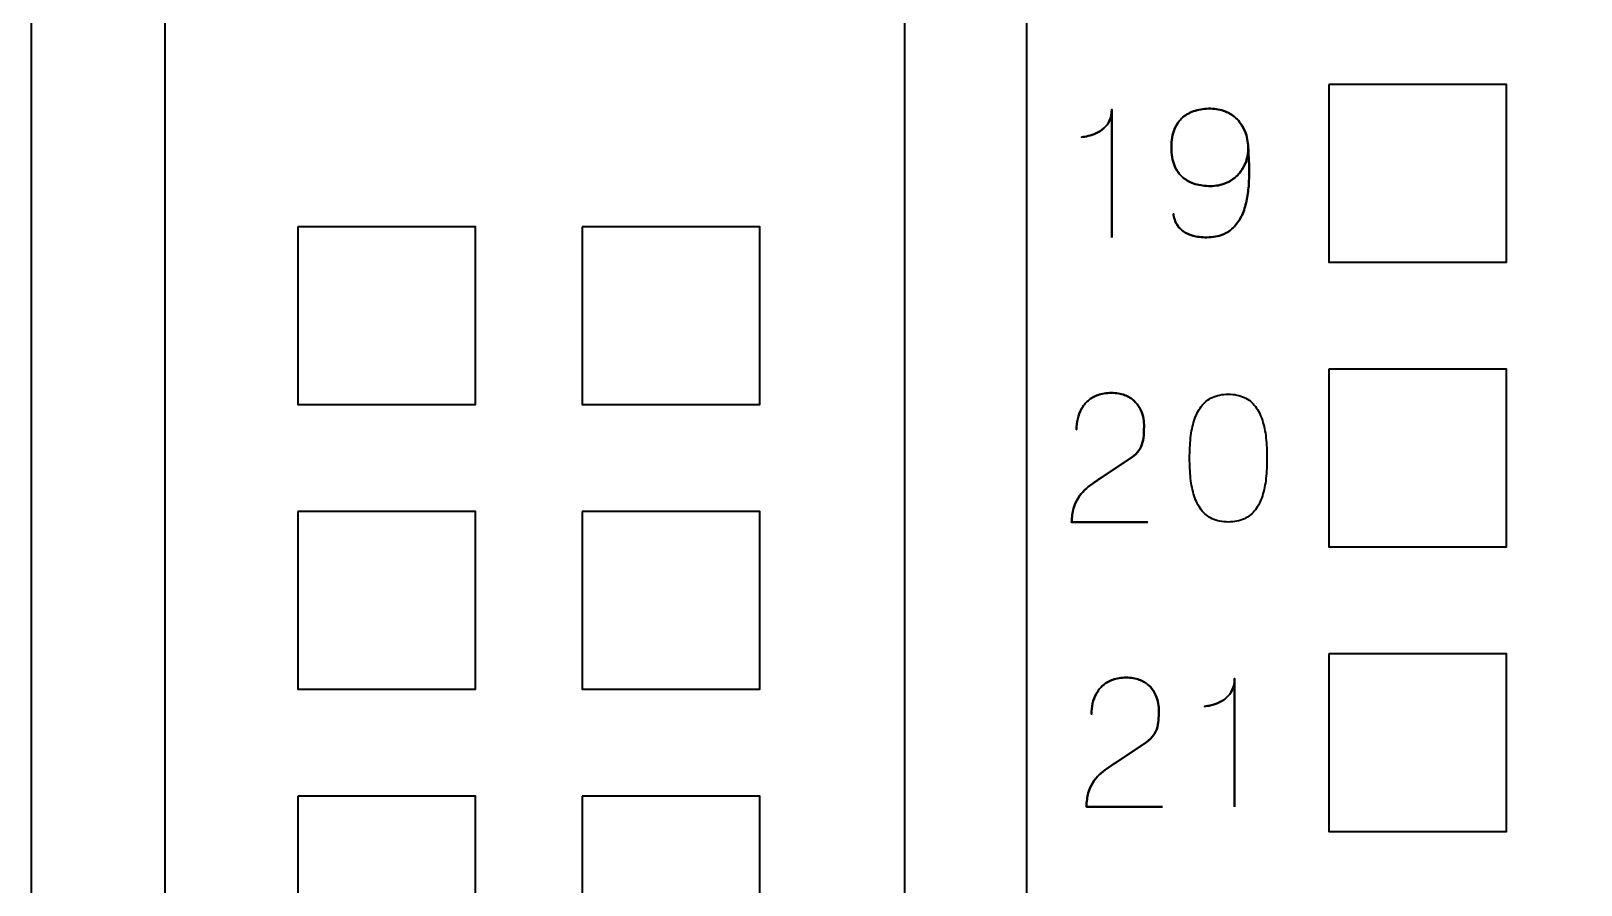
# Model space of a CAD drawing. Header units: centimetres. Extents: x -13.14 to -7.86, y -19.04 to -10.66.
# Drawn here: x -13.135 to -11.751, y -16.374 to -15.612 of the extents above; entities that cross this region are included whole.
import ezdxf

# ---------------------------------------------------------------- set-up
doc = ezdxf.new("R2010")
doc.units = ezdxf.units.CM
doc.header["$MEASUREMENT"] = 0
doc.layers.add('Layer 1', color=7, linetype='Continuous')

msp = doc.modelspace()

# ---------------------------------------------------------------- linework, layer by layer
at = {"layer": 'Layer 1', "color": 250, "lineweight": 35}
for points, knots in [([(-13.13514, -10.659), (-13.13514, -10.659), (-12.24614, -10.659), (-12.24614, -10.659), (-12.24614, -10.659), (-12.24614, -10.659), (-12.24614, -19.041), (-12.24614, -19.041), (-12.24614, -19.041), (-12.24614, -19.041), (-13.13514, -19.041), (-13.13514, -19.041), (-13.13514, -19.041), (-13.13514, -19.041), (-13.13514, -10.659), (-13.13514, -10.659)], [0, 0, 0, 0, 0.25, 0.25, 0.25, 0.25, 0.5, 0.5, 0.5, 0.5, 0.75, 0.75, 0.75, 0.75, 1, 1, 1, 1]), ([(-12.24632, -10.659), (-12.24632, -10.659), (-8.75382, -10.659), (-8.75382, -10.659), (-8.75382, -10.659), (-8.75382, -10.659), (-8.75382, -19.041), (-8.75382, -19.041), (-8.75382, -19.041), (-8.75382, -19.041), (-12.24632, -19.041), (-12.24632, -19.041), (-12.24632, -19.041), (-12.24632, -19.041), (-12.24632, -10.659), (-12.24632, -10.659)], [0, 0, 0, 0, 0.25, 0.25, 0.25, 0.25, 0.5, 0.5, 0.5, 0.5, 0.75, 0.75, 0.75, 0.75, 1, 1, 1, 1]), ([(-11.97644, -15.66003), (-11.97644, -15.66003), (-11.81769, -15.66003), (-11.81769, -15.66003), (-11.81769, -15.66003), (-11.81769, -15.66003), (-11.81769, -15.81878), (-11.81769, -15.81878), (-11.81769, -15.81878), (-11.81769, -15.81878), (-11.97644, -15.81878), (-11.97644, -15.81878), (-11.97644, -15.81878), (-11.97644, -15.81878), (-11.97644, -15.66003), (-11.97644, -15.66003)], [0, 0, 0, 0, 0.25, 0.25, 0.25, 0.25, 0.5, 0.5, 0.5, 0.5, 0.75, 0.75, 0.75, 0.75, 1, 1, 1, 1]), ([(-12.17014, -15.79654), (-12.17014, -15.79654), (-12.17014, -15.68229), (-12.17014, -15.68229), (-12.17014, -15.68229), (-12.17016, -15.68617), (-12.17085, -15.6895), (-12.17217, -15.69227), (-12.17217, -15.69227), (-12.17347, -15.69507), (-12.17518, -15.69737), (-12.1773, -15.69922), (-12.1773, -15.69922), (-12.17941, -15.70107), (-12.18168, -15.70255), (-12.18411, -15.70366), (-12.18411, -15.70366), (-12.18654, -15.70474), (-12.18888, -15.70556), (-12.19115, -15.70606), (-12.19115, -15.70606), (-12.19345, -15.70659), (-12.1954, -15.7069), (-12.19707, -15.70701), (-12.19707, -15.70701), (-12.1954, -15.7069), (-12.19345, -15.70659), (-12.19115, -15.70606), (-12.19115, -15.70606), (-12.18888, -15.70556), (-12.18654, -15.70474), (-12.18411, -15.70366), (-12.18411, -15.70366), (-12.18168, -15.70255), (-12.17941, -15.70107), (-12.1773, -15.69922), (-12.1773, -15.69922), (-12.17518, -15.69737), (-12.17347, -15.69507), (-12.17217, -15.69227), (-12.17217, -15.69227), (-12.17085, -15.6895), (-12.17016, -15.68617), (-12.17014, -15.68229), (-12.17014, -15.68229), (-12.17014, -15.68229), (-12.17014, -15.79654), (-12.17014, -15.79654)], [0, 0, 0, 0, 0.0833333, 0.0833333, 0.0833333, 0.0833333, 0.1666667, 0.1666667, 0.1666667, 0.1666667, 0.25, 0.25, 0.25, 0.25, 0.3333333, 0.3333333, 0.3333333, 0.3333333, 0.4166667, 0.4166667, 0.4166667, 0.4166667, 0.5, 0.5, 0.5, 0.5, 0.5833333, 0.5833333, 0.5833333, 0.5833333, 0.6666667, 0.6666667, 0.6666667, 0.6666667, 0.75, 0.75, 0.75, 0.75, 0.8333333, 0.8333333, 0.8333333, 0.8333333, 0.9166667, 0.9166667, 0.9166667, 0.9166667, 1, 1, 1, 1]), ([(-12.04831, -15.7162), (-12.04834, -15.7214), (-12.04921, -15.72613), (-12.0509, -15.73036), (-12.0509, -15.73036), (-12.05259, -15.73458), (-12.05494, -15.73823), (-12.058, -15.74126), (-12.058, -15.74126), (-12.06103, -15.7443), (-12.0646, -15.74663), (-12.06869, -15.74826), (-12.06869, -15.74826), (-12.07279, -15.7499), (-12.07725, -15.75072), (-12.08206, -15.75075), (-12.08206, -15.75075), (-12.08689, -15.75077), (-12.0914, -15.75016), (-12.0956, -15.74895), (-12.0956, -15.74895), (-12.0998, -15.74773), (-12.10347, -15.74578), (-12.10667, -15.74309), (-12.10667, -15.74309), (-12.10985, -15.74042), (-12.11236, -15.73685), (-12.11416, -15.73242), (-12.11416, -15.73242), (-12.11596, -15.72801), (-12.11688, -15.72259), (-12.11691, -15.7162), (-12.11691, -15.7162), (-12.11688, -15.70984), (-12.11596, -15.70445), (-12.11416, -15.70004), (-12.11416, -15.70004), (-12.11236, -15.69563), (-12.10985, -15.69206), (-12.10667, -15.68937), (-12.10667, -15.68937), (-12.10347, -15.68665), (-12.0998, -15.68469), (-12.0956, -15.68348), (-12.0956, -15.68348), (-12.0914, -15.68224), (-12.08689, -15.68163), (-12.08206, -15.68166), (-12.08206, -15.68166), (-12.07725, -15.68168), (-12.07281, -15.6825), (-12.06877, -15.68417), (-12.06877, -15.68417), (-12.06476, -15.6858), (-12.06122, -15.68815), (-12.05823, -15.69119), (-12.05823, -15.69119), (-12.05523, -15.69425), (-12.05288, -15.6979), (-12.05117, -15.70212), (-12.05117, -15.70212), (-12.04945, -15.70632), (-12.0485, -15.71102), (-12.04831, -15.7162), (-12.04831, -15.7162), (-12.04821, -15.71882), (-12.04805, -15.72196), (-12.04786, -15.7256), (-12.04786, -15.7256), (-12.04765, -15.72927), (-12.04755, -15.73324), (-12.04752, -15.73751), (-12.04752, -15.73751), (-12.04747, -15.74179), (-12.04763, -15.7462), (-12.04794, -15.75075), (-12.04794, -15.75075), (-12.04829, -15.75529), (-12.04892, -15.75975), (-12.04984, -15.76416), (-12.04984, -15.76416), (-12.0508, -15.76857), (-12.05214, -15.77272), (-12.05389, -15.7766), (-12.05389, -15.7766), (-12.05563, -15.78048), (-12.05789, -15.78392), (-12.06069, -15.7869), (-12.06069, -15.7869), (-12.06349, -15.78988), (-12.06692, -15.79224), (-12.07096, -15.79395), (-12.07096, -15.79395), (-12.07503, -15.79564), (-12.07984, -15.79651), (-12.08538, -15.79654), (-12.08538, -15.79654), (-12.09019, -15.79651), (-12.09426, -15.79604), (-12.09764, -15.79509), (-12.09764, -15.79509), (-12.10102, -15.79416), (-12.10379, -15.79292), (-12.10601, -15.79136), (-12.10601, -15.79136), (-12.1082, -15.78981), (-12.10993, -15.78809), (-12.1112, -15.78624), (-12.1112, -15.78624), (-12.11247, -15.78436), (-12.11342, -15.78252), (-12.114, -15.78064), (-12.114, -15.78064), (-12.11461, -15.77877), (-12.115, -15.77705), (-12.11516, -15.77546), (-12.11516, -15.77546), (-12.115, -15.77705), (-12.11461, -15.77877), (-12.114, -15.78064), (-12.114, -15.78064), (-12.11342, -15.78252), (-12.11247, -15.78436), (-12.1112, -15.78624), (-12.1112, -15.78624), (-12.10993, -15.78809), (-12.1082, -15.78981), (-12.10601, -15.79136), (-12.10601, -15.79136), (-12.10379, -15.79292), (-12.10102, -15.79416), (-12.09764, -15.79509), (-12.09764, -15.79509), (-12.09426, -15.79604), (-12.09019, -15.79651), (-12.08538, -15.79654), (-12.08538, -15.79654), (-12.07984, -15.79651), (-12.07503, -15.79564), (-12.07096, -15.79395), (-12.07096, -15.79395), (-12.06692, -15.79224), (-12.06349, -15.78988), (-12.06069, -15.7869), (-12.06069, -15.7869), (-12.05789, -15.78392), (-12.05563, -15.78048), (-12.05389, -15.7766), (-12.05389, -15.7766), (-12.05214, -15.77272), (-12.0508, -15.76857), (-12.04984, -15.76416), (-12.04984, -15.76416), (-12.04892, -15.75975), (-12.04829, -15.75529), (-12.04794, -15.75075), (-12.04794, -15.75075), (-12.04763, -15.7462), (-12.04747, -15.74179), (-12.04752, -15.73751), (-12.04752, -15.73751), (-12.04755, -15.73324), (-12.04765, -15.72927), (-12.04786, -15.7256), (-12.04786, -15.7256), (-12.04805, -15.72196), (-12.04821, -15.71882), (-12.04831, -15.7162), (-12.04831, -15.7162), (-12.0485, -15.71102), (-12.04945, -15.70632), (-12.05117, -15.70212), (-12.05117, -15.70212), (-12.05288, -15.6979), (-12.05523, -15.69425), (-12.05823, -15.69119), (-12.05823, -15.69119), (-12.06122, -15.68815), (-12.06476, -15.6858), (-12.06877, -15.68417), (-12.06877, -15.68417), (-12.07281, -15.6825), (-12.07725, -15.68168), (-12.08206, -15.68166), (-12.08206, -15.68166), (-12.08689, -15.68163), (-12.0914, -15.68224), (-12.0956, -15.68348), (-12.0956, -15.68348), (-12.0998, -15.68469), (-12.10347, -15.68665), (-12.10667, -15.68937), (-12.10667, -15.68937), (-12.10985, -15.69206), (-12.11236, -15.69563), (-12.11416, -15.70004), (-12.11416, -15.70004), (-12.11596, -15.70445), (-12.11688, -15.70984), (-12.11691, -15.7162), (-12.11691, -15.7162), (-12.11688, -15.72259), (-12.11596, -15.72801), (-12.11416, -15.73242), (-12.11416, -15.73242), (-12.11236, -15.73685), (-12.10985, -15.74042), (-12.10667, -15.74309), (-12.10667, -15.74309), (-12.10347, -15.74578), (-12.0998, -15.74773), (-12.0956, -15.74895), (-12.0956, -15.74895), (-12.0914, -15.75016), (-12.08689, -15.75077), (-12.08206, -15.75075), (-12.08206, -15.75075), (-12.07725, -15.75072), (-12.07279, -15.7499), (-12.06869, -15.74826), (-12.06869, -15.74826), (-12.0646, -15.74663), (-12.06103, -15.7443), (-12.058, -15.74126), (-12.058, -15.74126), (-12.05494, -15.73823), (-12.05259, -15.73458), (-12.0509, -15.73036), (-12.0509, -15.73036), (-12.04921, -15.72613), (-12.04834, -15.7214), (-12.04831, -15.7162)], [0, 0, 0, 0, 0.0172414, 0.0172414, 0.0172414, 0.0172414, 0.0344828, 0.0344828, 0.0344828, 0.0344828, 0.0517241, 0.0517241, 0.0517241, 0.0517241, 0.0689655, 0.0689655, 0.0689655, 0.0689655, 0.0862069, 0.0862069, 0.0862069, 0.0862069, 0.1034483, 0.1034483, 0.1034483, 0.1034483, 0.1206897, 0.1206897, 0.1206897, 0.1206897, 0.137931, 0.137931, 0.137931, 0.137931, 0.1551724, 0.1551724, 0.1551724, 0.1551724, 0.1724138, 0.1724138, 0.1724138, 0.1724138, 0.1896552, 0.1896552, 0.1896552, 0.1896552, 0.2068966, 0.2068966, 0.2068966, 0.2068966, 0.2241379, 0.2241379, 0.2241379, 0.2241379, 0.2413793, 0.2413793, 0.2413793, 0.2413793, 0.2586207, 0.2586207, 0.2586207, 0.2586207, 0.2758621, 0.2758621, 0.2758621, 0.2758621, 0.2931034, 0.2931034, 0.2931034, 0.2931034, 0.3103448, 0.3103448, 0.3103448, 0.3103448, 0.3275862, 0.3275862, 0.3275862, 0.3275862, 0.3448276, 0.3448276, 0.3448276, 0.3448276, 0.362069, 0.362069, 0.362069, 0.362069, 0.3793103, 0.3793103, 0.3793103, 0.3793103, 0.3965517, 0.3965517, 0.3965517, 0.3965517, 0.4137931, 0.4137931, 0.4137931, 0.4137931, 0.4310345, 0.4310345, 0.4310345, 0.4310345, 0.4482759, 0.4482759, 0.4482759, 0.4482759, 0.4655172, 0.4655172, 0.4655172, 0.4655172, 0.4827586, 0.4827586, 0.4827586, 0.4827586, 0.5, 0.5, 0.5, 0.5, 0.5172414, 0.5172414, 0.5172414, 0.5172414, 0.5344828, 0.5344828, 0.5344828, 0.5344828, 0.5517241, 0.5517241, 0.5517241, 0.5517241, 0.5689655, 0.5689655, 0.5689655, 0.5689655, 0.5862069, 0.5862069, 0.5862069, 0.5862069, 0.6034483, 0.6034483, 0.6034483, 0.6034483, 0.6206897, 0.6206897, 0.6206897, 0.6206897, 0.637931, 0.637931, 0.637931, 0.637931, 0.6551724, 0.6551724, 0.6551724, 0.6551724, 0.6724138, 0.6724138, 0.6724138, 0.6724138, 0.6896552, 0.6896552, 0.6896552, 0.6896552, 0.7068966, 0.7068966, 0.7068966, 0.7068966, 0.7241379, 0.7241379, 0.7241379, 0.7241379, 0.7413793, 0.7413793, 0.7413793, 0.7413793, 0.7586207, 0.7586207, 0.7586207, 0.7586207, 0.7758621, 0.7758621, 0.7758621, 0.7758621, 0.7931034, 0.7931034, 0.7931034, 0.7931034, 0.8103448, 0.8103448, 0.8103448, 0.8103448, 0.8275862, 0.8275862, 0.8275862, 0.8275862, 0.8448276, 0.8448276, 0.8448276, 0.8448276, 0.862069, 0.862069, 0.862069, 0.862069, 0.8793103, 0.8793103, 0.8793103, 0.8793103, 0.8965517, 0.8965517, 0.8965517, 0.8965517, 0.9137931, 0.9137931, 0.9137931, 0.9137931, 0.9310345, 0.9310345, 0.9310345, 0.9310345, 0.9482759, 0.9482759, 0.9482759, 0.9482759, 0.9655172, 0.9655172, 0.9655172, 0.9655172, 0.9827586, 0.9827586, 0.9827586, 0.9827586, 1, 1, 1, 1]), ([(-12.89701, -15.78703), (-12.89701, -15.78703), (-12.73826, -15.78703), (-12.73826, -15.78703), (-12.73826, -15.78703), (-12.73826, -15.78703), (-12.73826, -15.94578), (-12.73826, -15.94578), (-12.73826, -15.94578), (-12.73826, -15.94578), (-12.89701, -15.94578), (-12.89701, -15.94578), (-12.89701, -15.94578), (-12.89701, -15.94578), (-12.89701, -15.78703), (-12.89701, -15.78703)], [0, 0, 0, 0, 0.25, 0.25, 0.25, 0.25, 0.5, 0.5, 0.5, 0.5, 0.75, 0.75, 0.75, 0.75, 1, 1, 1, 1]), ([(-12.64301, -15.78703), (-12.64301, -15.78703), (-12.48426, -15.78703), (-12.48426, -15.78703), (-12.48426, -15.78703), (-12.48426, -15.78703), (-12.48426, -15.94578), (-12.48426, -15.94578), (-12.48426, -15.94578), (-12.48426, -15.94578), (-12.64301, -15.94578), (-12.64301, -15.94578), (-12.64301, -15.94578), (-12.64301, -15.94578), (-12.64301, -15.78703), (-12.64301, -15.78703)], [0, 0, 0, 0, 0.25, 0.25, 0.25, 0.25, 0.5, 0.5, 0.5, 0.5, 0.75, 0.75, 0.75, 0.75, 1, 1, 1, 1]), ([(-11.97644, -15.91403), (-11.97644, -15.91403), (-11.81769, -15.91403), (-11.81769, -15.91403), (-11.81769, -15.91403), (-11.81769, -15.91403), (-11.81769, -16.07278), (-11.81769, -16.07278), (-11.81769, -16.07278), (-11.81769, -16.07278), (-11.97644, -16.07278), (-11.97644, -16.07278), (-11.97644, -16.07278), (-11.97644, -16.07278), (-11.97644, -15.91403), (-11.97644, -15.91403)], [0, 0, 0, 0, 0.25, 0.25, 0.25, 0.25, 0.5, 0.5, 0.5, 0.5, 0.75, 0.75, 0.75, 0.75, 1, 1, 1, 1]), ([(-12.13806, -16.05054), (-12.13806, -16.05054), (-12.20602, -16.05054), (-12.20602, -16.05054), (-12.20602, -16.05054), (-12.20588, -16.04594), (-12.2053, -16.04188), (-12.20433, -16.03839), (-12.20433, -16.03839), (-12.20332, -16.03491), (-12.20198, -16.03184), (-12.20031, -16.0292), (-12.20031, -16.0292), (-12.19862, -16.02656), (-12.1967, -16.02421), (-12.19451, -16.02215), (-12.19451, -16.02215), (-12.19232, -16.02006), (-12.18997, -16.01816), (-12.18743, -16.01637), (-12.18743, -16.01637), (-12.1849, -16.0146), (-12.18228, -16.01283), (-12.17956, -16.01108), (-12.17956, -16.01108), (-12.17956, -16.01108), (-12.15247, -15.99302), (-12.15247, -15.99302), (-12.15247, -15.99302), (-12.14969, -15.99106), (-12.14753, -15.98893), (-12.146, -15.98663), (-12.146, -15.98663), (-12.14445, -15.98433), (-12.14337, -15.9819), (-12.14271, -15.97934), (-12.14271, -15.97934), (-12.14207, -15.9768), (-12.14168, -15.97419), (-12.14154, -15.97155), (-12.14154, -15.97155), (-12.14141, -15.96888), (-12.14136, -15.96621), (-12.14138, -15.96355), (-12.14138, -15.96355), (-12.14138, -15.96135), (-12.14168, -15.959), (-12.14226, -15.95647), (-12.14226, -15.95647), (-12.14286, -15.95396), (-12.14381, -15.95145), (-12.14516, -15.94897), (-12.14516, -15.94897), (-12.1465, -15.94648), (-12.14829, -15.94421), (-12.15054, -15.94215), (-12.15054, -15.94215), (-12.15278, -15.94012), (-12.15556, -15.93848), (-12.15886, -15.93724), (-12.15886, -15.93724), (-12.16216, -15.936), (-12.16604, -15.93537), (-12.17053, -15.93534), (-12.17053, -15.93534), (-12.17505, -15.93537), (-12.17904, -15.936), (-12.18247, -15.93721), (-12.18247, -15.93721), (-12.1859, -15.93843), (-12.18883, -15.94012), (-12.19126, -15.94226), (-12.19126, -15.94226), (-12.19369, -15.9444), (-12.19565, -15.94688), (-12.19718, -15.94965), (-12.19718, -15.94965), (-12.1987, -15.95243), (-12.19981, -15.95538), (-12.20052, -15.9585), (-12.20052, -15.9585), (-12.20124, -15.96162), (-12.20158, -15.96479), (-12.20158, -15.96798), (-12.20158, -15.96798), (-12.20158, -15.96479), (-12.20124, -15.96162), (-12.20052, -15.9585), (-12.20052, -15.9585), (-12.19981, -15.95538), (-12.1987, -15.95243), (-12.19718, -15.94965), (-12.19718, -15.94965), (-12.19565, -15.94688), (-12.19369, -15.9444), (-12.19126, -15.94226), (-12.19126, -15.94226), (-12.18883, -15.94012), (-12.1859, -15.93843), (-12.18247, -15.93721), (-12.18247, -15.93721), (-12.17904, -15.936), (-12.17505, -15.93537), (-12.17053, -15.93534), (-12.17053, -15.93534), (-12.16604, -15.93537), (-12.16216, -15.936), (-12.15886, -15.93724), (-12.15886, -15.93724), (-12.15556, -15.93848), (-12.15278, -15.94012), (-12.15054, -15.94215), (-12.15054, -15.94215), (-12.14829, -15.94421), (-12.1465, -15.94648), (-12.14516, -15.94897), (-12.14516, -15.94897), (-12.14381, -15.95145), (-12.14286, -15.95396), (-12.14226, -15.95647), (-12.14226, -15.95647), (-12.14168, -15.959), (-12.14138, -15.96135), (-12.14138, -15.96355), (-12.14138, -15.96355), (-12.14136, -15.96621), (-12.14141, -15.96888), (-12.14154, -15.97155), (-12.14154, -15.97155), (-12.14168, -15.97419), (-12.14207, -15.9768), (-12.14271, -15.97934), (-12.14271, -15.97934), (-12.14337, -15.9819), (-12.14445, -15.98433), (-12.146, -15.98663), (-12.146, -15.98663), (-12.14753, -15.98893), (-12.14969, -15.99106), (-12.15247, -15.99302), (-12.15247, -15.99302), (-12.15247, -15.99302), (-12.17956, -16.01108), (-12.17956, -16.01108), (-12.17956, -16.01108), (-12.18228, -16.01283), (-12.1849, -16.0146), (-12.18743, -16.01637), (-12.18743, -16.01637), (-12.18997, -16.01816), (-12.19232, -16.02006), (-12.19451, -16.02215), (-12.19451, -16.02215), (-12.1967, -16.02421), (-12.19862, -16.02656), (-12.20031, -16.0292), (-12.20031, -16.0292), (-12.20198, -16.03184), (-12.20332, -16.03491), (-12.20433, -16.03839), (-12.20433, -16.03839), (-12.2053, -16.04188), (-12.20588, -16.04594), (-12.20602, -16.05054), (-12.20602, -16.05054), (-12.20602, -16.05054), (-12.13806, -16.05054), (-12.13806, -16.05054)], [0, 0, 0, 0, 0.0238095, 0.0238095, 0.0238095, 0.0238095, 0.047619, 0.047619, 0.047619, 0.047619, 0.0714286, 0.0714286, 0.0714286, 0.0714286, 0.0952381, 0.0952381, 0.0952381, 0.0952381, 0.1190476, 0.1190476, 0.1190476, 0.1190476, 0.1428571, 0.1428571, 0.1428571, 0.1428571, 0.1666667, 0.1666667, 0.1666667, 0.1666667, 0.1904762, 0.1904762, 0.1904762, 0.1904762, 0.2142857, 0.2142857, 0.2142857, 0.2142857, 0.2380952, 0.2380952, 0.2380952, 0.2380952, 0.2619048, 0.2619048, 0.2619048, 0.2619048, 0.2857143, 0.2857143, 0.2857143, 0.2857143, 0.3095238, 0.3095238, 0.3095238, 0.3095238, 0.3333333, 0.3333333, 0.3333333, 0.3333333, 0.3571429, 0.3571429, 0.3571429, 0.3571429, 0.3809524, 0.3809524, 0.3809524, 0.3809524, 0.4047619, 0.4047619, 0.4047619, 0.4047619, 0.4285714, 0.4285714, 0.4285714, 0.4285714, 0.452381, 0.452381, 0.452381, 0.452381, 0.4761905, 0.4761905, 0.4761905, 0.4761905, 0.5, 0.5, 0.5, 0.5, 0.5238095, 0.5238095, 0.5238095, 0.5238095, 0.547619, 0.547619, 0.547619, 0.547619, 0.5714286, 0.5714286, 0.5714286, 0.5714286, 0.5952381, 0.5952381, 0.5952381, 0.5952381, 0.6190476, 0.6190476, 0.6190476, 0.6190476, 0.6428571, 0.6428571, 0.6428571, 0.6428571, 0.6666667, 0.6666667, 0.6666667, 0.6666667, 0.6904762, 0.6904762, 0.6904762, 0.6904762, 0.7142857, 0.7142857, 0.7142857, 0.7142857, 0.7380952, 0.7380952, 0.7380952, 0.7380952, 0.7619048, 0.7619048, 0.7619048, 0.7619048, 0.7857143, 0.7857143, 0.7857143, 0.7857143, 0.8095238, 0.8095238, 0.8095238, 0.8095238, 0.8333333, 0.8333333, 0.8333333, 0.8333333, 0.8571429, 0.8571429, 0.8571429, 0.8571429, 0.8809524, 0.8809524, 0.8809524, 0.8809524, 0.9047619, 0.9047619, 0.9047619, 0.9047619, 0.9285714, 0.9285714, 0.9285714, 0.9285714, 0.952381, 0.952381, 0.952381, 0.952381, 0.9761905, 0.9761905, 0.9761905, 0.9761905, 1, 1, 1, 1]), ([(-12.06612, -16.05054), (-12.06058, -16.05051), (-12.0558, -16.04954), (-12.05181, -16.04763), (-12.05181, -16.04763), (-12.04785, -16.04573), (-12.04455, -16.04301), (-12.0419, -16.03955), (-12.0419, -16.03955), (-12.0393, -16.03607), (-12.03724, -16.03195), (-12.03571, -16.02719), (-12.03571, -16.02719), (-12.0342, -16.02244), (-12.03312, -16.01724), (-12.03251, -16.01153), (-12.03251, -16.01153), (-12.03188, -16.00583), (-12.03156, -15.99983), (-12.03159, -15.99349), (-12.03159, -15.99349), (-12.03156, -15.98718), (-12.03188, -15.98119), (-12.03251, -15.97551), (-12.03251, -15.97551), (-12.03312, -15.96983), (-12.0342, -15.9646), (-12.03571, -15.95985), (-12.03571, -15.95985), (-12.03724, -15.95512), (-12.0393, -15.951), (-12.0419, -15.94749), (-12.0419, -15.94749), (-12.04455, -15.944), (-12.04785, -15.94128), (-12.05181, -15.93938), (-12.05181, -15.93938), (-12.0558, -15.93745), (-12.06058, -15.93648), (-12.06612, -15.93645), (-12.06612, -15.93645), (-12.07167, -15.93648), (-12.07645, -15.93745), (-12.08044, -15.93938), (-12.08044, -15.93938), (-12.0844, -15.94128), (-12.0877, -15.944), (-12.09034, -15.94749), (-12.09034, -15.94749), (-12.09294, -15.951), (-12.095, -15.95512), (-12.09654, -15.95985), (-12.09654, -15.95985), (-12.09804, -15.9646), (-12.09912, -15.96983), (-12.09973, -15.97551), (-12.09973, -15.97551), (-12.10037, -15.98119), (-12.10068, -15.98718), (-12.10066, -15.99349), (-12.10066, -15.99349), (-12.10068, -15.99983), (-12.10037, -16.00583), (-12.09973, -16.01153), (-12.09973, -16.01153), (-12.09912, -16.01724), (-12.09804, -16.02244), (-12.09654, -16.02719), (-12.09654, -16.02719), (-12.095, -16.03195), (-12.09294, -16.03607), (-12.09034, -16.03955), (-12.09034, -16.03955), (-12.0877, -16.04301), (-12.0844, -16.04573), (-12.08044, -16.04763), (-12.08044, -16.04763), (-12.07645, -16.04954), (-12.07167, -16.05051), (-12.06612, -16.05054)], [0, 0, 0, 0, 0.05, 0.05, 0.05, 0.05, 0.1, 0.1, 0.1, 0.1, 0.15, 0.15, 0.15, 0.15, 0.2, 0.2, 0.2, 0.2, 0.25, 0.25, 0.25, 0.25, 0.3, 0.3, 0.3, 0.3, 0.35, 0.35, 0.35, 0.35, 0.4, 0.4, 0.4, 0.4, 0.45, 0.45, 0.45, 0.45, 0.5, 0.5, 0.5, 0.5, 0.55, 0.55, 0.55, 0.55, 0.6, 0.6, 0.6, 0.6, 0.65, 0.65, 0.65, 0.65, 0.7, 0.7, 0.7, 0.7, 0.75, 0.75, 0.75, 0.75, 0.8, 0.8, 0.8, 0.8, 0.85, 0.85, 0.85, 0.85, 0.9, 0.9, 0.9, 0.9, 0.95, 0.95, 0.95, 0.95, 1, 1, 1, 1]), ([(-12.06612, -16.05054), (-12.06058, -16.05051), (-12.0558, -16.04954), (-12.05181, -16.04763), (-12.05181, -16.04763), (-12.04785, -16.04573), (-12.04455, -16.04301), (-12.0419, -16.03955), (-12.0419, -16.03955), (-12.0393, -16.03607), (-12.03724, -16.03195), (-12.03571, -16.02719), (-12.03571, -16.02719), (-12.0342, -16.02244), (-12.03312, -16.01724), (-12.03251, -16.01153), (-12.03251, -16.01153), (-12.03188, -16.00583), (-12.03156, -15.99983), (-12.03159, -15.99349), (-12.03159, -15.99349), (-12.03156, -15.98718), (-12.03188, -15.98119), (-12.03251, -15.97551), (-12.03251, -15.97551), (-12.03312, -15.96983), (-12.0342, -15.9646), (-12.03571, -15.95985), (-12.03571, -15.95985), (-12.03724, -15.95512), (-12.0393, -15.951), (-12.0419, -15.94749), (-12.0419, -15.94749), (-12.04455, -15.944), (-12.04785, -15.94128), (-12.05181, -15.93938), (-12.05181, -15.93938), (-12.0558, -15.93745), (-12.06058, -15.93648), (-12.06612, -15.93645), (-12.06612, -15.93645), (-12.07167, -15.93648), (-12.07645, -15.93745), (-12.08044, -15.93938), (-12.08044, -15.93938), (-12.0844, -15.94128), (-12.0877, -15.944), (-12.09034, -15.94749), (-12.09034, -15.94749), (-12.09294, -15.951), (-12.095, -15.95512), (-12.09654, -15.95985), (-12.09654, -15.95985), (-12.09804, -15.9646), (-12.09912, -15.96983), (-12.09973, -15.97551), (-12.09973, -15.97551), (-12.10037, -15.98119), (-12.10068, -15.98718), (-12.10066, -15.99349), (-12.10066, -15.99349), (-12.10068, -15.99983), (-12.10037, -16.00583), (-12.09973, -16.01153), (-12.09973, -16.01153), (-12.09912, -16.01724), (-12.09804, -16.02244), (-12.09654, -16.02719), (-12.09654, -16.02719), (-12.095, -16.03195), (-12.09294, -16.03607), (-12.09034, -16.03955), (-12.09034, -16.03955), (-12.0877, -16.04301), (-12.0844, -16.04573), (-12.08044, -16.04763), (-12.08044, -16.04763), (-12.07645, -16.04954), (-12.07167, -16.05051), (-12.06612, -16.05054)], [0, 0, 0, 0, 0.05, 0.05, 0.05, 0.05, 0.1, 0.1, 0.1, 0.1, 0.15, 0.15, 0.15, 0.15, 0.2, 0.2, 0.2, 0.2, 0.25, 0.25, 0.25, 0.25, 0.3, 0.3, 0.3, 0.3, 0.35, 0.35, 0.35, 0.35, 0.4, 0.4, 0.4, 0.4, 0.45, 0.45, 0.45, 0.45, 0.5, 0.5, 0.5, 0.5, 0.55, 0.55, 0.55, 0.55, 0.6, 0.6, 0.6, 0.6, 0.65, 0.65, 0.65, 0.65, 0.7, 0.7, 0.7, 0.7, 0.75, 0.75, 0.75, 0.75, 0.8, 0.8, 0.8, 0.8, 0.85, 0.85, 0.85, 0.85, 0.9, 0.9, 0.9, 0.9, 0.95, 0.95, 0.95, 0.95, 1, 1, 1, 1]), ([(-12.89701, -16.04103), (-12.89701, -16.04103), (-12.73826, -16.04103), (-12.73826, -16.04103), (-12.73826, -16.04103), (-12.73826, -16.04103), (-12.73826, -16.19978), (-12.73826, -16.19978), (-12.73826, -16.19978), (-12.73826, -16.19978), (-12.89701, -16.19978), (-12.89701, -16.19978), (-12.89701, -16.19978), (-12.89701, -16.19978), (-12.89701, -16.04103), (-12.89701, -16.04103)], [0, 0, 0, 0, 0.25, 0.25, 0.25, 0.25, 0.5, 0.5, 0.5, 0.5, 0.75, 0.75, 0.75, 0.75, 1, 1, 1, 1]), ([(-12.64301, -16.04103), (-12.64301, -16.04103), (-12.48426, -16.04103), (-12.48426, -16.04103), (-12.48426, -16.04103), (-12.48426, -16.04103), (-12.48426, -16.19978), (-12.48426, -16.19978), (-12.48426, -16.19978), (-12.48426, -16.19978), (-12.64301, -16.19978), (-12.64301, -16.19978), (-12.64301, -16.19978), (-12.64301, -16.19978), (-12.64301, -16.04103), (-12.64301, -16.04103)], [0, 0, 0, 0, 0.25, 0.25, 0.25, 0.25, 0.5, 0.5, 0.5, 0.5, 0.75, 0.75, 0.75, 0.75, 1, 1, 1, 1]), ([(-11.97644, -16.16803), (-11.97644, -16.16803), (-11.81769, -16.16803), (-11.81769, -16.16803), (-11.81769, -16.16803), (-11.81769, -16.16803), (-11.81769, -16.32678), (-11.81769, -16.32678), (-11.81769, -16.32678), (-11.81769, -16.32678), (-11.97644, -16.32678), (-11.97644, -16.32678), (-11.97644, -16.32678), (-11.97644, -16.32678), (-11.97644, -16.16803), (-11.97644, -16.16803)], [0, 0, 0, 0, 0.25, 0.25, 0.25, 0.25, 0.5, 0.5, 0.5, 0.5, 0.75, 0.75, 0.75, 0.75, 1, 1, 1, 1]), ([(-12.12483, -16.30454), (-12.12483, -16.30454), (-12.19279, -16.30454), (-12.19279, -16.30454), (-12.19279, -16.30454), (-12.19265, -16.29994), (-12.19207, -16.29588), (-12.1911, -16.29239), (-12.1911, -16.29239), (-12.19009, -16.28891), (-12.18875, -16.28584), (-12.18708, -16.2832), (-12.18708, -16.2832), (-12.18539, -16.28056), (-12.18347, -16.27821), (-12.18128, -16.27615), (-12.18128, -16.27615), (-12.17909, -16.27406), (-12.17674, -16.27216), (-12.1742, -16.27037), (-12.1742, -16.27037), (-12.17167, -16.2686), (-12.16905, -16.26683), (-12.16633, -16.26508), (-12.16633, -16.26508), (-12.16633, -16.26508), (-12.13924, -16.24702), (-12.13924, -16.24702), (-12.13924, -16.24702), (-12.13646, -16.24506), (-12.1343, -16.24293), (-12.13277, -16.24063), (-12.13277, -16.24063), (-12.13122, -16.23833), (-12.13014, -16.2359), (-12.12948, -16.23334), (-12.12948, -16.23334), (-12.12884, -16.2308), (-12.12845, -16.22819), (-12.12831, -16.22555), (-12.12831, -16.22555), (-12.12818, -16.22288), (-12.12813, -16.22021), (-12.12815, -16.21755), (-12.12815, -16.21755), (-12.12815, -16.21535), (-12.12845, -16.213), (-12.12903, -16.21047), (-12.12903, -16.21047), (-12.12963, -16.20796), (-12.13058, -16.20545), (-12.13193, -16.20297), (-12.13193, -16.20297), (-12.13327, -16.20048), (-12.13506, -16.19821), (-12.13731, -16.19615), (-12.13731, -16.19615), (-12.13955, -16.19412), (-12.14233, -16.19248), (-12.14563, -16.19124), (-12.14563, -16.19124), (-12.14893, -16.19), (-12.15281, -16.18937), (-12.1573, -16.18934), (-12.1573, -16.18934), (-12.16182, -16.18937), (-12.16581, -16.19), (-12.16924, -16.19121), (-12.16924, -16.19121), (-12.17267, -16.19243), (-12.1756, -16.19412), (-12.17803, -16.19626), (-12.17803, -16.19626), (-12.18046, -16.1984), (-12.18242, -16.20088), (-12.18395, -16.20365), (-12.18395, -16.20365), (-12.18547, -16.20643), (-12.18658, -16.20938), (-12.18729, -16.2125), (-12.18729, -16.2125), (-12.18801, -16.21562), (-12.18835, -16.21879), (-12.18835, -16.22198), (-12.18835, -16.22198), (-12.18835, -16.21879), (-12.18801, -16.21562), (-12.18729, -16.2125), (-12.18729, -16.2125), (-12.18658, -16.20938), (-12.18547, -16.20643), (-12.18395, -16.20365), (-12.18395, -16.20365), (-12.18242, -16.20088), (-12.18046, -16.1984), (-12.17803, -16.19626), (-12.17803, -16.19626), (-12.1756, -16.19412), (-12.17267, -16.19243), (-12.16924, -16.19121), (-12.16924, -16.19121), (-12.16581, -16.19), (-12.16182, -16.18937), (-12.1573, -16.18934), (-12.1573, -16.18934), (-12.15281, -16.18937), (-12.14893, -16.19), (-12.14563, -16.19124), (-12.14563, -16.19124), (-12.14233, -16.19248), (-12.13955, -16.19412), (-12.13731, -16.19615), (-12.13731, -16.19615), (-12.13506, -16.19821), (-12.13327, -16.20048), (-12.13193, -16.20297), (-12.13193, -16.20297), (-12.13058, -16.20545), (-12.12963, -16.20796), (-12.12903, -16.21047), (-12.12903, -16.21047), (-12.12845, -16.213), (-12.12815, -16.21535), (-12.12815, -16.21755), (-12.12815, -16.21755), (-12.12813, -16.22021), (-12.12818, -16.22288), (-12.12831, -16.22555), (-12.12831, -16.22555), (-12.12845, -16.22819), (-12.12884, -16.2308), (-12.12948, -16.23334), (-12.12948, -16.23334), (-12.13014, -16.2359), (-12.13122, -16.23833), (-12.13277, -16.24063), (-12.13277, -16.24063), (-12.1343, -16.24293), (-12.13646, -16.24506), (-12.13924, -16.24702), (-12.13924, -16.24702), (-12.13924, -16.24702), (-12.16633, -16.26508), (-12.16633, -16.26508), (-12.16633, -16.26508), (-12.16905, -16.26683), (-12.17167, -16.2686), (-12.1742, -16.27037), (-12.1742, -16.27037), (-12.17674, -16.27216), (-12.17909, -16.27406), (-12.18128, -16.27615), (-12.18128, -16.27615), (-12.18347, -16.27821), (-12.18539, -16.28056), (-12.18708, -16.2832), (-12.18708, -16.2832), (-12.18875, -16.28584), (-12.19009, -16.28891), (-12.1911, -16.29239), (-12.1911, -16.29239), (-12.19207, -16.29588), (-12.19265, -16.29994), (-12.19279, -16.30454), (-12.19279, -16.30454), (-12.19279, -16.30454), (-12.12483, -16.30454), (-12.12483, -16.30454)], [0, 0, 0, 0, 0.0238095, 0.0238095, 0.0238095, 0.0238095, 0.047619, 0.047619, 0.047619, 0.047619, 0.0714286, 0.0714286, 0.0714286, 0.0714286, 0.0952381, 0.0952381, 0.0952381, 0.0952381, 0.1190476, 0.1190476, 0.1190476, 0.1190476, 0.1428571, 0.1428571, 0.1428571, 0.1428571, 0.1666667, 0.1666667, 0.1666667, 0.1666667, 0.1904762, 0.1904762, 0.1904762, 0.1904762, 0.2142857, 0.2142857, 0.2142857, 0.2142857, 0.2380952, 0.2380952, 0.2380952, 0.2380952, 0.2619048, 0.2619048, 0.2619048, 0.2619048, 0.2857143, 0.2857143, 0.2857143, 0.2857143, 0.3095238, 0.3095238, 0.3095238, 0.3095238, 0.3333333, 0.3333333, 0.3333333, 0.3333333, 0.3571429, 0.3571429, 0.3571429, 0.3571429, 0.3809524, 0.3809524, 0.3809524, 0.3809524, 0.4047619, 0.4047619, 0.4047619, 0.4047619, 0.4285714, 0.4285714, 0.4285714, 0.4285714, 0.452381, 0.452381, 0.452381, 0.452381, 0.4761905, 0.4761905, 0.4761905, 0.4761905, 0.5, 0.5, 0.5, 0.5, 0.5238095, 0.5238095, 0.5238095, 0.5238095, 0.547619, 0.547619, 0.547619, 0.547619, 0.5714286, 0.5714286, 0.5714286, 0.5714286, 0.5952381, 0.5952381, 0.5952381, 0.5952381, 0.6190476, 0.6190476, 0.6190476, 0.6190476, 0.6428571, 0.6428571, 0.6428571, 0.6428571, 0.6666667, 0.6666667, 0.6666667, 0.6666667, 0.6904762, 0.6904762, 0.6904762, 0.6904762, 0.7142857, 0.7142857, 0.7142857, 0.7142857, 0.7380952, 0.7380952, 0.7380952, 0.7380952, 0.7619048, 0.7619048, 0.7619048, 0.7619048, 0.7857143, 0.7857143, 0.7857143, 0.7857143, 0.8095238, 0.8095238, 0.8095238, 0.8095238, 0.8333333, 0.8333333, 0.8333333, 0.8333333, 0.8571429, 0.8571429, 0.8571429, 0.8571429, 0.8809524, 0.8809524, 0.8809524, 0.8809524, 0.9047619, 0.9047619, 0.9047619, 0.9047619, 0.9285714, 0.9285714, 0.9285714, 0.9285714, 0.952381, 0.952381, 0.952381, 0.952381, 0.9761905, 0.9761905, 0.9761905, 0.9761905, 1, 1, 1, 1]), ([(-12.0605, -16.30454), (-12.0605, -16.30454), (-12.0605, -16.19029), (-12.0605, -16.19029), (-12.0605, -16.19029), (-12.06052, -16.19417), (-12.06121, -16.1975), (-12.06253, -16.20027), (-12.06253, -16.20027), (-12.06383, -16.20307), (-12.06554, -16.20537), (-12.06766, -16.20722), (-12.06766, -16.20722), (-12.06977, -16.20907), (-12.07204, -16.21055), (-12.07447, -16.21166), (-12.07447, -16.21166), (-12.0769, -16.21274), (-12.07924, -16.21356), (-12.08151, -16.21406), (-12.08151, -16.21406), (-12.08381, -16.21459), (-12.08576, -16.2149), (-12.08743, -16.21501), (-12.08743, -16.21501), (-12.08576, -16.2149), (-12.08381, -16.21459), (-12.08151, -16.21406), (-12.08151, -16.21406), (-12.07924, -16.21356), (-12.0769, -16.21274), (-12.07447, -16.21166), (-12.07447, -16.21166), (-12.07204, -16.21055), (-12.06977, -16.20907), (-12.06766, -16.20722), (-12.06766, -16.20722), (-12.06554, -16.20537), (-12.06383, -16.20307), (-12.06253, -16.20027), (-12.06253, -16.20027), (-12.06121, -16.1975), (-12.06052, -16.19417), (-12.0605, -16.19029), (-12.0605, -16.19029), (-12.0605, -16.19029), (-12.0605, -16.30454), (-12.0605, -16.30454)], [0, 0, 0, 0, 0.0833333, 0.0833333, 0.0833333, 0.0833333, 0.1666667, 0.1666667, 0.1666667, 0.1666667, 0.25, 0.25, 0.25, 0.25, 0.3333333, 0.3333333, 0.3333333, 0.3333333, 0.4166667, 0.4166667, 0.4166667, 0.4166667, 0.5, 0.5, 0.5, 0.5, 0.5833333, 0.5833333, 0.5833333, 0.5833333, 0.6666667, 0.6666667, 0.6666667, 0.6666667, 0.75, 0.75, 0.75, 0.75, 0.8333333, 0.8333333, 0.8333333, 0.8333333, 0.9166667, 0.9166667, 0.9166667, 0.9166667, 1, 1, 1, 1]), ([(-12.89701, -16.29503), (-12.89701, -16.29503), (-12.73826, -16.29503), (-12.73826, -16.29503), (-12.73826, -16.29503), (-12.73826, -16.29503), (-12.73826, -16.45378), (-12.73826, -16.45378), (-12.73826, -16.45378), (-12.73826, -16.45378), (-12.89701, -16.45378), (-12.89701, -16.45378), (-12.89701, -16.45378), (-12.89701, -16.45378), (-12.89701, -16.29503), (-12.89701, -16.29503)], [0, 0, 0, 0, 0.25, 0.25, 0.25, 0.25, 0.5, 0.5, 0.5, 0.5, 0.75, 0.75, 0.75, 0.75, 1, 1, 1, 1]), ([(-12.64301, -16.29503), (-12.64301, -16.29503), (-12.48426, -16.29503), (-12.48426, -16.29503), (-12.48426, -16.29503), (-12.48426, -16.29503), (-12.48426, -16.45378), (-12.48426, -16.45378), (-12.48426, -16.45378), (-12.48426, -16.45378), (-12.64301, -16.45378), (-12.64301, -16.45378), (-12.64301, -16.45378), (-12.64301, -16.45378), (-12.64301, -16.29503), (-12.64301, -16.29503)], [0, 0, 0, 0, 0.25, 0.25, 0.25, 0.25, 0.5, 0.5, 0.5, 0.5, 0.75, 0.75, 0.75, 0.75, 1, 1, 1, 1])]:
    msp.add_open_spline(points, degree=3, knots=knots, dxfattribs=at)
at = {"layer": 'Layer 1', "color": 1, "lineweight": 35}
msp.add_open_spline([(-13.01576, -11.08422), (-13.01576, -11.08422), (-13.01576, -18.61659), (-13.01576, -18.61659)], degree=3, dxfattribs=at)
at = {"layer": 'Layer 1', "color": 186, "lineweight": 35}
msp.add_open_spline([(-12.35536, -11.08422), (-12.35536, -11.08422), (-12.35536, -18.61659), (-12.35536, -18.61659)], degree=3, dxfattribs=at)

doc.saveas('drawing.dxf')
